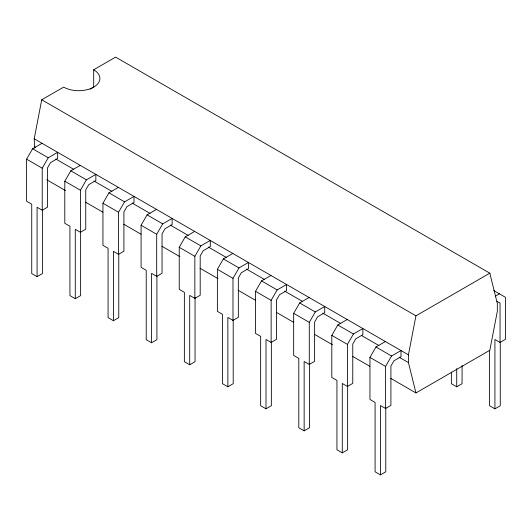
<?xml version="1.0" encoding="UTF-8"?>
<svg xmlns="http://www.w3.org/2000/svg" width="532" height="532" viewBox="0 0 532 532"><rect width="100%" height="100%" fill="white"/><g stroke="black" fill="none" stroke-linecap="round" stroke-linejoin="round"><path stroke-width="0.8" d="M34.607 148.129L34.214 138.799L41.722 99.777L63.647 87.122A21.24 12.263 0 0 0 93.685 87.122L93.685 69.778L115.61 57.124L489.826 273.175L497.334 303.519L497.334 311.253L489.826 350.269L415.938 392.929L390.754 378.385M415.938 392.929L408.43 362.585L408.43 354.851L415.938 315.835L489.826 273.175M42.427 209.974L42.427 273.561L37.08 276.647L31.734 273.561L31.734 204.195L26.6 201.229L26.6 159.161L32.605 148.761L42.041 143.314M42.221 210.246L42.221 168.179L48.226 157.778L57.656 152.332L57.656 158.503L50.567 162.599L47.567 167.799L47.567 207.161L42.221 210.246L37.08 207.28L37.08 276.647M80.625 232.032L80.625 295.612L75.278 298.698L69.931 295.612L69.931 226.246L64.798 223.28L64.798 181.213L70.803 170.812L80.232 165.366M80.412 232.298L80.412 190.23L86.423 179.829L95.853 174.383L95.853 180.554L88.764 184.651L85.758 189.851L85.758 229.212L80.412 232.298L75.278 229.339L75.278 298.698M118.769 254.05L118.769 317.637L113.422 320.723L108.076 317.637L108.076 248.271L102.942 245.305L102.942 203.237L108.947 192.83L118.377 187.39M118.556 254.323L118.556 212.255L124.568 201.847L133.998 196.408L133.998 202.579L126.909 206.669L123.903 211.876L123.903 251.237L118.556 254.323L113.422 251.357L113.422 320.723M156.913 276.075L156.913 339.655L151.567 342.741L146.22 339.655L146.22 270.296L141.086 267.33L141.086 225.262L147.091 214.855L156.521 209.409M156.701 276.347L156.701 234.28L162.712 223.872L172.142 218.426L172.142 224.604L165.053 228.694L162.047 233.894L162.047 273.262L156.701 276.347L151.567 273.382L151.567 342.741M195.058 297.268L195.058 361.68L189.711 364.766L184.365 361.68L184.365 292.314L179.231 289.348L179.231 247.28L185.236 236.88L194.665 231.433M194.845 298.366L194.845 256.298L200.857 245.897L210.286 240.451L210.286 246.622L203.197 250.718L200.192 255.919L200.192 295.28L194.845 298.366L189.711 295.4L189.711 364.766M233.202 320.118L233.202 383.705L227.856 386.791L222.509 383.705L222.509 314.339L217.375 311.373L217.375 269.305L223.38 258.898L232.81 253.458M232.989 320.39L232.989 278.322L239.001 267.915L248.431 262.476L248.431 268.647L241.342 272.736L238.336 277.943L238.336 317.305L232.989 320.39L227.856 317.424L227.856 386.791M271.347 342.143L271.347 405.723L266 408.809L260.653 405.723L260.653 336.364L255.52 333.398L255.52 291.33L261.525 280.923L270.954 275.476M271.134 342.415L271.134 300.347L277.145 289.94L286.575 284.494L286.575 290.665L279.486 294.761L276.48 299.962L276.48 339.33L271.134 342.415L266 339.449L266 408.809M309.491 363.336L309.491 427.748L304.144 430.834L298.798 427.748L298.798 358.382L293.664 355.416L293.664 313.348L299.669 302.947L309.099 297.501M309.278 364.433L309.278 322.365L315.29 311.965L324.72 306.518L324.72 312.69L317.631 316.786L314.625 321.986L314.625 361.348L309.278 364.433L304.144 361.467L304.144 430.834M347.635 386.185L347.635 449.766L342.289 452.858L336.942 449.766L336.942 380.407L331.808 377.441L331.808 335.373L337.813 324.966L347.243 319.526M347.423 386.458L347.423 344.39L353.434 333.983L362.864 328.537L362.864 334.714L355.775 338.804L352.769 344.005L352.769 383.373L347.423 386.458L342.289 383.492L342.289 452.858M385.78 407.386L385.78 471.791L380.433 474.877L375.087 471.791L375.087 402.431L369.953 399.466L369.953 357.398L375.958 346.99L385.387 341.544M385.567 408.483L385.567 366.415L391.579 356.008L401.008 350.561L401.008 356.733L393.919 360.829L390.914 366.029L390.914 405.391L385.567 408.483L380.433 405.517L380.433 474.877M90.108 89.183L93.685 87.122A21.24 12.263 0 0 0 93.685 69.778M495.352 296.151L499.395 293.817M500.266 342.169L500.266 405.756L494.92 408.842L494.92 339.476L500.053 342.442L505.4 339.356L505.4 297.288L493.716 290.538M451.375 372.141L451.375 383.705L456.722 386.791L462.069 383.705L462.069 365.537M497.048 301.345L500.053 303.08L500.053 342.442M41.722 99.777L415.938 315.835M34.214 138.799L408.43 354.851M494.92 408.842L489.573 405.756L489.573 350.428M34.214 146.533L35.651 147.364M55.8 158.995L73.795 169.382M93.945 181.013L111.933 191.4M132.089 203.038L150.077 213.425M170.227 225.056L188.222 235.443M208.371 247.081L226.359 257.468M246.509 269.099L264.504 279.486M284.653 291.117L302.642 301.504M322.791 313.142L340.786 323.529M361.654 335.579L378.924 345.547M399.08 357.185L408.43 362.585M32.605 148.761L48.226 157.778M70.803 170.812L86.423 179.829M108.947 192.83L124.568 201.847M147.091 214.855L162.712 223.872M185.236 236.88L200.857 245.897M223.38 258.898L239.001 267.915M261.525 280.923L277.145 289.94M299.669 302.947L315.29 311.965M337.813 324.966L353.434 333.983M375.958 346.99L391.579 356.008M26.6 159.161L42.221 168.179M64.798 181.213L80.412 190.23M102.942 203.237L118.556 212.255M141.086 225.262L156.701 234.28M179.231 247.28L194.845 256.298M217.375 269.305L232.989 278.322M255.52 291.33L271.134 300.347M293.664 313.348L309.278 322.365M331.808 335.373L347.423 344.39M369.953 357.398L385.567 366.415M46.763 179.783L65.469 190.589M85.619 202.22L102.895 212.195M123.763 224.245L141.033 234.213M161.901 246.263L179.896 256.65M200.045 268.281L218.04 278.668M238.19 290.306L255.46 300.274M276.327 312.324L293.598 322.299M314.472 334.349L332.46 344.736M352.61 356.367L369.886 366.335M456.722 368.623L456.722 386.791"/></g></svg>
